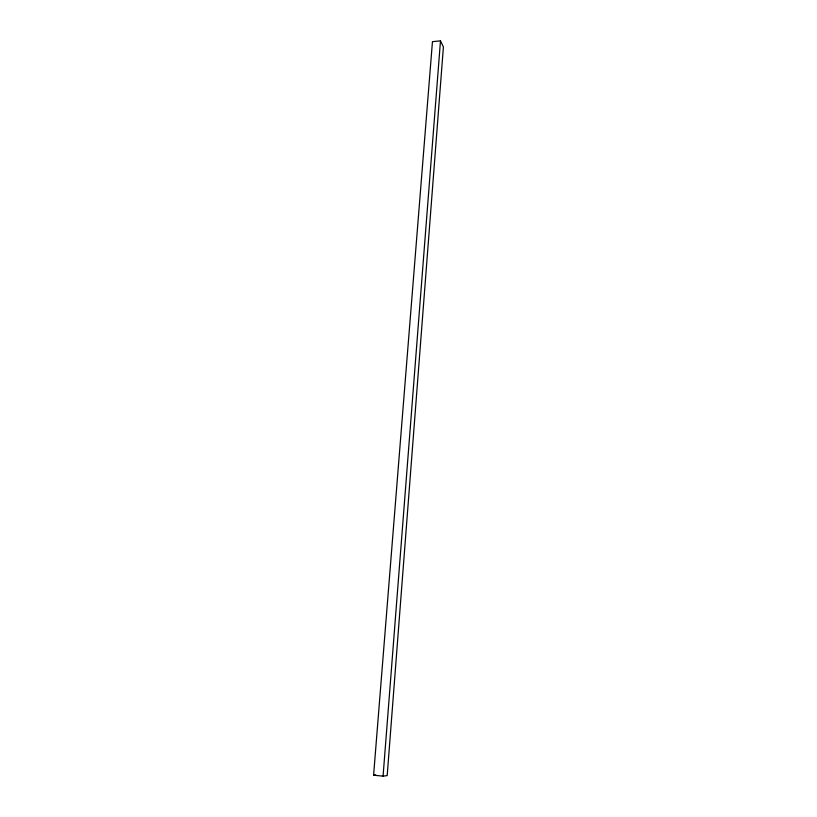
<?xml version="1.0" encoding="UTF-8"?>
<svg xmlns="http://www.w3.org/2000/svg" width="817" height="817" viewBox="0 0 817 817"><rect width="100%" height="100%" fill="white"/><g stroke="black" fill="none" stroke-linecap="round" stroke-linejoin="round"><path stroke-width="1.23" d="M383.071 776.15L440.486 40.85L432.459 41.657L373.594 775.19L383.071 776.15L387.187 775.599L443.406 46.957L440.486 40.85M373.594 775.19L375.697 774.914"/></g></svg>
